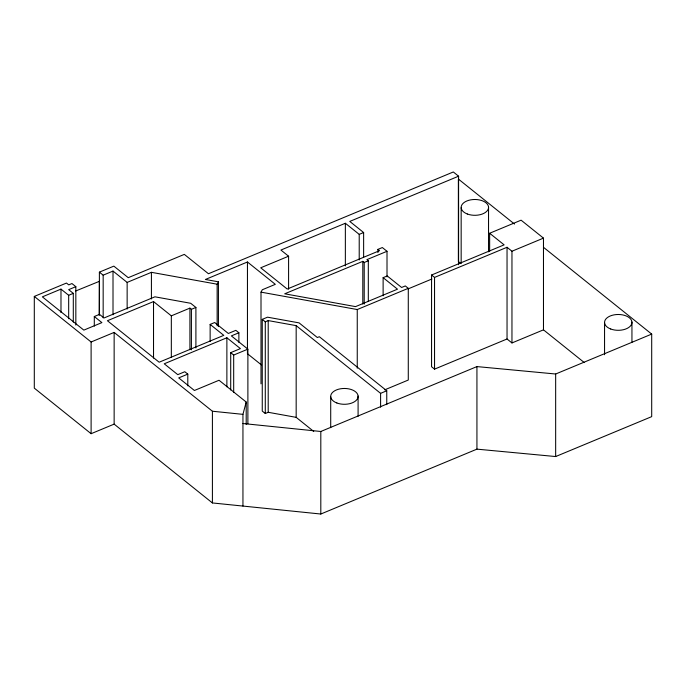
<?xml version="1.0" encoding="UTF-8"?>
<svg xmlns="http://www.w3.org/2000/svg" width="686" height="686" viewBox="0 0 686 686"><rect width="100%" height="100%" fill="white"/><g stroke="black" fill="none" stroke-linecap="round" stroke-linejoin="round"><path stroke-width="1.03" d="M99.238 315.268L99.384 281.32L75.726 290.975M242.947 506.071L242.947 414.353L246.197 402.03L219.04 380.258L194.412 390.488L178.712 377.9L187.793 374.119L187.793 385.849M217.145 325.799L217.145 284.21L218.431 281.826L205.406 279.468L247.449 261.992L275.318 284.338L262.301 289.758L261.006 292.142L261.006 383.851M543.475 247.303L651.7 334.091L651.7 416.634L555.66 456.55L476.933 449.141L320.808 514.028L212.411 502.941L114.142 424.128L91.109 433.698L34.3 388.139L34.3 296.421L66.465 283.052L68.746 284.879L71.953 283.55L75.837 286.671L75.837 325.061M99.384 314.805L99.384 272.145L113.842 266.134L128.248 277.684L184.32 254.386L208.458 273.74L453.317 171.972L458.591 176.199L458.591 264.71M68.677 318.741L68.677 295.28L60.985 289.115L42.361 296.849L83.838 330.12L101.897 322.617L94.299 316.52L99.496 314.368L103.998 317.978L154.925 296.815L190.708 303.289L195.904 307.448L195.904 347.974M99.384 272.145L103.166 275.172L113.01 271.081L127.142 282.409L127.142 309.077M75.837 286.671L68.669 289.646L73.299 293.359L73.299 322.154M68.677 295.28L73.299 293.359M127.142 282.409L151.417 272.325L217.145 284.21M171.329 357.432L171.329 315.843L153.527 301.574L107.428 320.731L159.161 362.217L223.782 335.36L210.139 324.409L214.692 322.523L228.335 333.465L235.847 330.343L238.874 332.77L238.874 342.374M359.215 259.968L359.215 234.372L345.358 223.259L280.908 250.047L288.592 256.212L288.592 289.269M458.591 176.199L349.774 221.424L363.631 232.537L363.631 257.07M288.592 256.212L260.714 267.797L287.22 289.046L379.547 250.673L377.926 249.387L382.342 247.543L387.007 251.29L387.007 276.887M34.3 296.421L91.109 341.988L114.142 332.418L212.411 411.231L242.947 414.353M359.215 234.372L363.631 232.537M171.329 315.843L189.919 308.117L191.411 309.317L191.411 349.843M191.411 309.317L195.904 307.448M364.206 304.078L364.206 262.489L362.8 261.349L284.716 293.805L355.554 306.616L397.494 289.183L383.122 277.659L387.23 275.952L401.602 287.477L405.306 285.933L408.281 288.326L408.281 380.044L384.726 389.837M387.007 251.29L366.899 259.642L368.313 260.783L368.313 301.308M364.206 262.489L368.313 260.783M313.725 431.425L296.172 417.354L268.209 412.295L265.285 413.512L262.258 411.086L262.258 319.367L267.523 317.181L299.087 322.883L317.352 337.529L319.333 336.706L386.758 390.78L386.758 404.646M230.702 389.974L230.702 352.647L240.409 348.608L226.877 337.761L164.237 363.794L177.768 374.65L184.808 371.726L187.793 374.119M238.874 332.77L231.371 335.891L247.886 349.148L247.886 423.794M262.258 319.367L265.285 321.794L268.209 320.585L296.172 325.636L380.593 393.344L380.593 407.201M489.65 251.385L489.65 233.249L521.094 220.18L543.475 238.128L543.475 329.846L584.266 362.56M230.702 352.647L233.686 355.048L247.886 349.148M543.475 329.846L511.962 342.949L507.04 338.995L434.547 369.128L431.563 366.736L431.563 275.017L504.124 244.859L489.65 233.249M261.006 292.142L357.252 309.54L408.281 288.326M431.563 275.017L434.547 277.41L507.04 247.277L511.962 251.23L511.962 342.949M408.136 288.883L431.88 279.013M511.962 251.23L543.475 238.128M380.593 393.344L386.758 390.78M242.947 423.519L320.808 431.485L476.933 366.59L555.66 374.007L651.7 334.091M514.491 224.056L458.368 179.046L458.368 261.589L460.846 263.578M261.383 364.883L247.449 353.702L247.449 261.992M631.943 322.043L631.943 342.305M604.555 322.754L604.555 354.748M555.66 374.007L555.66 456.55M507.04 247.277L507.04 338.995M488.543 207.043L488.543 251.831M476.933 366.59L476.933 449.141M461.163 207.755L461.163 263.21M434.547 277.41L434.547 369.128M383.122 277.659L383.122 295.786M377.926 249.387L377.926 252.585M362.8 261.349L362.8 304.009M358.092 396.019L358.092 416.282M357.252 309.54L357.252 368.193M345.358 223.259L345.358 265.919M330.712 396.731L330.712 427.661M320.808 431.485L320.808 514.028M296.172 325.636L296.172 417.354M268.209 320.585L268.209 412.295M265.285 321.794L265.285 413.512M246.197 402.03L246.197 424.428M233.686 355.048L233.686 392.375M226.877 337.761L226.877 386.818M218.431 281.826L218.431 326.613M212.411 411.231L212.411 502.941M210.139 324.409L210.139 341.474M189.919 308.117L189.919 349.706M153.527 301.574L153.527 358.092M151.417 272.325L151.417 298.985M114.142 332.418L114.142 424.128M113.01 271.081L113.01 314.805M103.166 275.172L103.166 317.832M94.299 316.52L94.299 326.124M91.109 341.988L91.109 433.698M60.985 289.115L60.985 312.576M467.329 214.006A13.703 7.915 0 0 0 488.535 207.858A13.703 7.915 0 0 0 468.701 200.329A13.703 7.915 0 0 0 467.329 214.006M610.72 329.006A13.703 7.915 0 0 0 631.926 322.857A13.703 7.915 0 0 0 612.092 315.328A13.703 7.915 0 0 0 610.72 329.006M336.877 402.991A13.703 7.915 0 0 0 358.083 396.834A13.703 7.915 0 0 0 338.249 389.305A13.703 7.915 0 0 0 336.877 402.991"/></g></svg>
